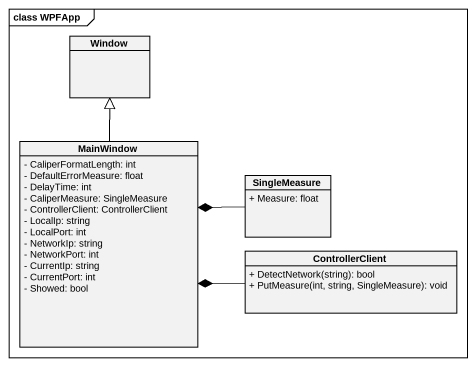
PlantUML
@startuml
mainframe class WPFApp
hide circle
hide empty members
skinparam classAttributeIconSize 0
class Window
class MainWindow {
  - CaliperFormatLength: int
  - DefaultErrorMeasure: float
  - DelayTime: int
  - CaliperMeasure: SingleMeasure
  - ControllerClient: ControllerClient
  - LocalIp: string
  - LocalPort: int
  - NetworkIp: string
  - NetworkPort: int
  - CurrentIp: string
  - CurrentPort: int
  - Showed: bool
}
class SingleMeasure {
  + Measure: float
}
class ControllerClient {
  + DetectNetwork(string): bool
  + PutMeasure(int, string, SingleMeasure): void
}
MainWindow -up-|> Window
SingleMeasure -left-* MainWindow
ControllerClient -left-* MainWindow
@enduml
